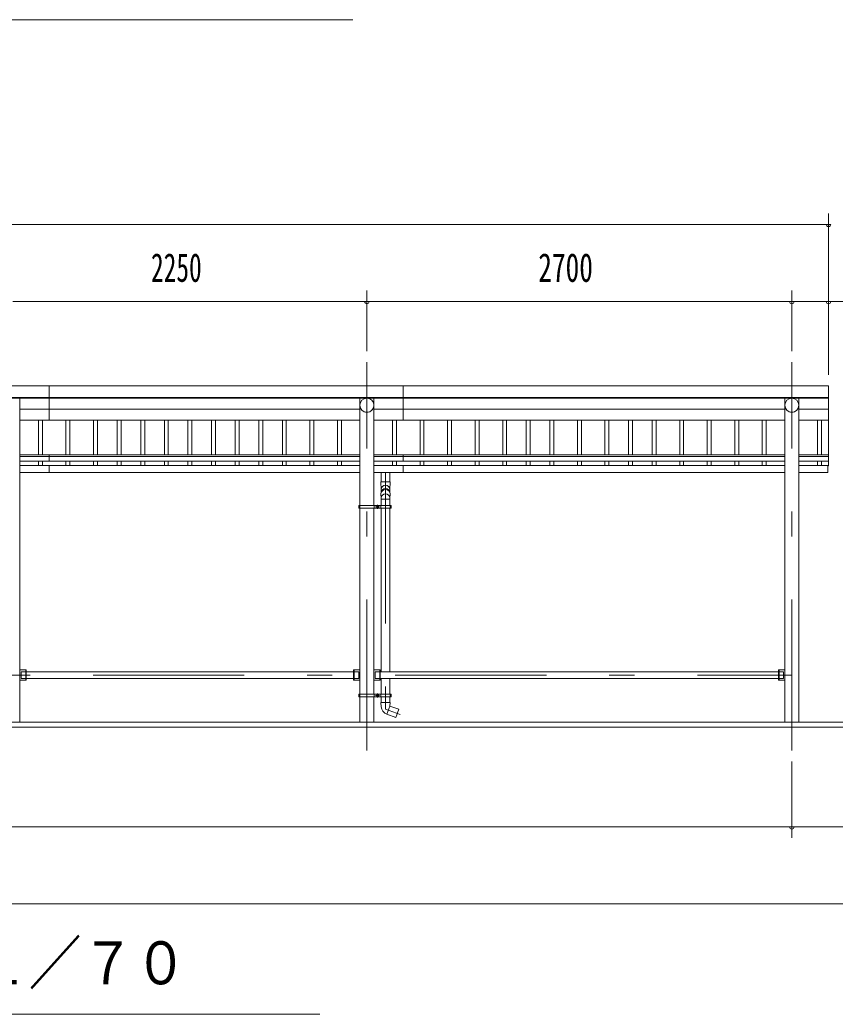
# Model space of a CAD drawing. Units: millimetres, scale not verified. Extents: x -32712 to 32715, y -14700 to 14700.
# Drawn here: x -621 to 4559, y 1303 to 7623 of the extents above; entities that cross this region are included whole.
import ezdxf
from ezdxf.enums import TextEntityAlignment as Align

# ---------------------------------------------------------------- set-up
doc = ezdxf.new("R2010")
doc.units = ezdxf.units.MM
doc.header["$LTSCALE"] = 80
doc.linetypes.add('USER3', pattern=[24, 12, -5, 2, -5])
for name, color, linetype, lineweight in [('0-2_1-07BOLD', 7, 'Continuous', 18), ('0-3_1-27CENTER', 3, 'USER3', 18), ('0-4_1-47THIN', 4, 'Continuous', 18), ('0-5_1-57DIM', 3, 'Continuous', 18)]:
    doc.layers.add(name, color=color, linetype=linetype, lineweight=lineweight)
doc.styles.add('ＭＳ ゴシック', font='')
doc.styles.get('ＭＳ ゴシック').set_extended_font_data('MS Gothic')

msp = doc.modelspace()

# ---------------------------------------------------------------- linework, layer by layer
at = {"layer": '0-2_1-07BOLD'}
for p, q in [((-435.57, 5078.35), (-435.57, 5296.54)), ((1814.43, 5078.35), (1814.43, 5296.54)), ((-6148.57, 5221.4), (4517.43, 5221.4)), ((4517.43, 5217.32), (-6148.57, 5217.32)), ((-621.02, 5217.32), (-621.02, 3157.54)), ((1539.88, 4535.54), (1539.88, 5217.32)), ((1628.98, 5217.32), (1628.98, 4535.54)), ((4239.88, 3157.54), (4239.88, 5217.32)), ((4328.98, 5217.32), (4328.98, 3157.54)), ((1539.88, 5147.84), (-621.02, 5147.84)), ((4239.88, 5147.84), (1628.98, 5147.84)), ((4328.97, 5147.84), (4517.43, 5147.84)), ((-621.02, 5078.35), (1539.88, 5078.35)), ((1628.98, 5078.35), (4239.88, 5078.35)), ((4517.43, 5078.35), (4328.97, 5078.35)), ((1539.88, 4856.73), (-621.02, 4856.73)), ((-621.02, 4846.3), (1539.88, 4846.3)), ((1539.88, 4816.69), (-621.02, 4816.69)), ((-435.57, 4816.69), (-435.57, 4856.73)), ((4239.88, 4856.73), (1628.98, 4856.73)), ((1628.98, 4846.3), (4239.88, 4846.3)), ((4239.88, 4816.69), (1628.98, 4816.69)), ((1814.43, 4816.69), (1814.43, 4856.73)), ((4517.43, 4816.69), (4328.97, 4816.69)), ((4517.43, 4856.73), (4328.98, 4856.73)), ((4328.98, 4846.3), (4517.43, 4846.3)), ((-621.02, 4790.36), (1539.88, 4790.36)), ((1539.88, 4745.36), (-621.02, 4745.36)), ((-435.57, 4745.36), (-435.57, 4790.36)), ((1628.98, 4790.36), (4239.88, 4790.36)), ((4239.88, 4745.36), (1628.98, 4745.36)), ((1674.94, 4745.36), (1674.94, 4685.74)), ((1729.94, 4685.74), (1729.94, 4745.36)), ((1814.43, 4745.36), (1814.43, 4790.36)), ((4328.97, 4790.36), (4512.43, 4790.36)), ((1674.94, 4576.09), (1729.94, 4576.09)), ((1538.29, 4527.54), (1532.19, 4527.54)), ((1538.29, 4519.54), (1538.29, 4535.54)), ((1539.88, 3386.14), (1539.88, 4517.54)), ((1539.89, 4519.54), (1539.89, 3335.54)), ((1628.98, 3386.14), (1628.98, 4517.54)), ((1628.99, 4519.54), (1628.99, 3335.54)), ((1630.59, 4535.54), (1630.59, 4519.54)), ((1673.34, 4535.54), (1673.34, 4519.54)), ((1674.94, 4519.54), (1674.94, 3478.89)), ((1729.94, 3478.89), (1729.94, 4519.54)), ((1731.54, 4519.54), (1731.54, 4535.54)), ((1737.64, 4527.54), (1731.54, 4527.54)), ((-581.02, 3490.54), (-621.02, 3490.54)), ((-584.22, 3424.54), (-584.22, 3490.54)), ((-581.02, 3490.54), (-581.02, 3424.54)), ((-581.02, 3478.89), (1499.88, 3478.89)), ((1499.89, 3424.54), (1499.89, 3490.54)), ((1503.08, 3490.54), (1503.08, 3424.54)), ((1503.08, 3478.89), (1531.94, 3478.89)), ((1503.09, 3424.54), (1503.09, 3490.54)), ((1531.93, 3478.89), (1531.93, 3436.19)), ((1531.94, 3478.89), (1531.94, 3436.19)), ((1628.98, 3490.54), (1668.99, 3490.54)), ((1636.94, 3436.19), (1636.94, 3478.89)), ((1665.78, 3424.54), (1665.78, 3490.54)), ((1665.79, 3490.54), (1665.79, 3424.54)), ((1668.97, 3478.89), (4199.88, 3478.89)), ((1668.98, 3490.54), (1668.98, 3424.54)), ((1668.99, 3490.54), (1668.99, 3424.54)), ((4203.08, 3424.54), (4203.08, 3490.54)), ((-581.02, 3424.54), (-621.02, 3424.54)), ((1499.88, 3436.19), (-581.02, 3436.19)), ((1531.94, 3436.19), (1503.08, 3436.19)), ((1668.99, 3424.54), (1628.98, 3424.54)), ((4199.88, 3436.19), (1668.97, 3436.19)), ((1674.94, 3436.19), (1674.94, 3335.54)), ((1729.94, 3335.54), (1729.94, 3436.19)), ((1539.88, 3335.54), (1539.88, 3370.14)), ((1628.98, 3335.54), (1628.98, 3370.14)), ((1532.19, 3327.54), (1538.29, 3327.54)), ((1538.29, 3319.54), (1538.29, 3335.54)), ((1539.88, 3319.54), (1539.88, 3157.54)), ((1539.89, 3157.54), (1539.89, 3319.54)), ((1628.98, 3319.54), (1628.98, 3157.54)), ((1628.99, 3157.54), (1628.99, 3319.54)), ((1630.59, 3335.54), (1630.59, 3319.54)), ((1673.34, 3335.54), (1673.34, 3319.54)), ((1674.94, 3319.54), (1674.94, 3282.63)), ((1729.94, 3282.63), (1729.94, 3319.54)), ((1731.54, 3319.54), (1731.54, 3335.54)), ((1731.54, 3327.54), (1737.64, 3327.54)), ((1673.44, 3282.63), (1731.44, 3282.63)), ((1673.44, 3282.63), (1675.2, 3256.84)), ((-6465.57, 3127.54), (4834.43, 3127.54))]:
    msp.add_line(p, q, dxfattribs=at)
for points in [[(-6148.57, 4787.78), (-6148.57, 5296.54), (4517.43, 5296.54)], [(4517.43, 5296.54), (4517.43, 4787.78), (4512.43, 4787.78)], [(4512.43, 4790.36), (4512.43, 4745.36), (4328.97, 4745.36)], [(1672.94, 4685.74), (1674.94, 4636.07), (1674.94, 4617.97)], [(1729.94, 4617.98), (1729.94, 4636.07), (1731.94, 4685.74), (1672.94, 4685.74)], [(1672.95, 4609), (1674.94, 4583.03), (1674.94, 4535.54)], [(1729.94, 4535.54), (1729.94, 4583.03), (1731.94, 4608.87)], [(-584.22, 3436.19), (-613.07, 3436.19), (-613.07, 3478.89), (-584.22, 3478.89)], [(1539.89, 3424.54), (1499.88, 3424.54), (1499.88, 3490.54), (1539.89, 3490.54)], [(1665.79, 3436.19), (1636.93, 3436.19), (1636.93, 3478.89), (1665.79, 3478.89)], [(4239.88, 3490.54), (4199.88, 3490.54), (4199.88, 3424.54), (4239.88, 3424.54)], [(4203.08, 3478.89), (4231.93, 3478.89), (4231.93, 3436.19), (4203.08, 3436.19)], [(1731.44, 3282.63), (1729.94, 3260.63), (1711.13, 3208.95)], [(1711.41, 3208.85), (1767.51, 3188.43), (1786.32, 3240.11), (1729.94, 3260.63)], [(4684.43, 3157.54), (-6315.57, 3157.54), (-6315.57, 3127.54)]]:
    msp.add_lwpolyline(points, dxfattribs=at)
for points in [[(1737.64, 4535.54), (1532.19, 4535.54), (1532.19, 4519.54), (1737.64, 4519.54)], [(1646.96, 4524.65), (1646.96, 4530.42), (1651.96, 4533.31), (1656.97, 4530.42), (1656.97, 4524.65), (1651.96, 4521.77)], [(1532.19, 3335.54), (1532.19, 3319.54), (1737.64, 3319.54), (1737.64, 3335.54)], [(1646.96, 3324.65), (1646.96, 3330.43), (1651.96, 3333.31), (1656.97, 3330.43), (1656.97, 3324.65), (1651.96, 3321.77)]]:
    msp.add_lwpolyline(points, close=True, dxfattribs=at)
for centre, radius in [((1584.42, 5172.78), 44.55), ((4284.43, 5172.78), 44.55), ((1651.96, 4527.54), 6.25), ((1651.96, 4527.54), 4.9), ((1651.96, 3327.54), 6.25), ((1651.96, 3327.54), 4.9)]:
    msp.add_circle(centre, radius, dxfattribs=at)
for centre, radius, start, end in [((1584.42, 5172.09), 44.55, 180, 0), ((4284.43, 5172.09), 44.55, 180, 0), ((1702.44, 4607.16), 29.55, 3.56303, 176.43697), ((1702.44, 4636.37), 27.55, 3.55867, 176.44133), ((1702.44, 4615.67), 27.55, 3.55867, 176.44133), ((1702.44, 4582.05), 27.55, 3.55867, 176.44133), ((1730.07, 3260.59), 55, 183.90576, 250.16731)]:
    msp.add_arc(centre, radius, start, end, dxfattribs=at)
at = {"layer": '0-3_1-27CENTER'}
for p, q in [((1584.43, 2977.54), (1584.43, 5447.54)), ((4284.43, 2977.54), (4284.43, 5447.54)), ((1702.44, 4745.36), (1702.44, 3241.38)), ((1664.46, 4527.54), (1639.46, 4527.54)), ((1651.96, 4540.04), (1651.96, 4515.04)), ((-5915.57, 3457.54), (4284.43, 3457.54)), ((1639.46, 3327.54), (1664.46, 3327.54)), ((1651.96, 3315.04), (1651.96, 3340.04)), ((1702.43, 3241.38), (1795.7, 3207.43))]:
    msp.add_line(p, q, dxfattribs=at)
at = {"layer": '0-4_1-47THIN'}
for p, q in [((-503.07, 5078.35), (-503.07, 4856.73)), ((-478.07, 4856.73), (-478.07, 5078.35)), ((-328.07, 4856.73), (-328.07, 5078.35)), ((-303.07, 5078.35), (-303.07, 4856.73)), ((-153.07, 5078.35), (-153.07, 4856.73)), ((-128.07, 4856.73), (-128.07, 5078.35)), ((-3.07, 4856.73), (-3.07, 5078.35)), ((21.93, 5078.35), (21.93, 4856.73)), ((146.93, 5078.35), (146.93, 4856.73)), ((171.93, 4856.73), (171.93, 5078.35)), ((296.93, 4856.73), (296.93, 5078.35)), ((321.93, 5078.35), (321.93, 4856.73)), ((446.93, 5078.35), (446.93, 4856.73)), ((471.93, 4856.73), (471.93, 5078.35)), ((596.93, 4856.73), (596.93, 5078.35)), ((621.93, 5078.35), (621.93, 4856.73)), ((746.93, 5078.35), (746.93, 4856.73)), ((771.93, 4856.73), (771.93, 5078.35)), ((896.93, 4856.73), (896.93, 5078.35)), ((921.93, 5078.35), (921.93, 4856.73)), ((1046.93, 5078.35), (1046.93, 4856.73)), ((1071.93, 4856.73), (1071.93, 5078.35)), ((1221.93, 4856.73), (1221.93, 5078.35)), ((1246.93, 5078.35), (1246.93, 4856.73)), ((1396.93, 5078.35), (1396.93, 4856.73)), ((1421.93, 4856.73), (1421.93, 5078.35)), ((1746.93, 4856.73), (1746.93, 5078.35)), ((1771.93, 5078.35), (1771.93, 4856.73)), ((1921.93, 5078.35), (1921.93, 4856.73)), ((1946.93, 4856.73), (1946.93, 5078.35)), ((2096.93, 4856.73), (2096.93, 5078.35)), ((2121.93, 5078.35), (2121.93, 4856.73)), ((2271.93, 5078.35), (2271.93, 4856.73)), ((2296.93, 4856.73), (2296.93, 5078.35)), ((2446.92, 4856.73), (2446.92, 5078.35)), ((2471.93, 5078.35), (2471.93, 4856.73)), ((2596.93, 5078.35), (2596.93, 4856.73)), ((2621.93, 4856.73), (2621.93, 5078.35)), ((2746.93, 4856.73), (2746.93, 5078.35)), ((2771.93, 5078.35), (2771.93, 4856.73)), ((2921.93, 5078.35), (2921.93, 4856.73)), ((2946.93, 4856.73), (2946.93, 5078.35)), ((3096.92, 4856.73), (3096.92, 5078.35)), ((3121.93, 5078.35), (3121.93, 4856.73)), ((3246.93, 5078.35), (3246.93, 4856.73)), ((3271.93, 4856.73), (3271.93, 5078.35)), ((3396.93, 4856.73), (3396.93, 5078.35)), ((3421.93, 5078.35), (3421.93, 4856.73)), ((3571.93, 5078.35), (3571.93, 4856.73)), ((3596.93, 4856.73), (3596.93, 5078.35)), ((3746.93, 4856.73), (3746.93, 5078.35)), ((3771.93, 5078.35), (3771.93, 4856.73)), ((3921.93, 5078.35), (3921.93, 4856.73)), ((3946.93, 4856.73), (3946.93, 5078.35)), ((4096.93, 4856.73), (4096.93, 5078.35)), ((4121.93, 5078.35), (4121.93, 4856.73)), ((4446.93, 5078.35), (4446.93, 4856.73)), ((4471.93, 4856.73), (4471.93, 5078.35)), ((-503.07, 4816.69), (-503.07, 4790.36)), ((-478.07, 4790.36), (-478.07, 4816.69)), ((-328.07, 4790.36), (-328.07, 4816.69)), ((-303.07, 4816.69), (-303.07, 4790.36)), ((-153.07, 4816.69), (-153.07, 4790.36)), ((-128.07, 4790.36), (-128.07, 4816.69)), ((-3.07, 4790.36), (-3.07, 4816.69)), ((21.93, 4816.69), (21.93, 4790.36)), ((146.93, 4816.69), (146.93, 4790.36)), ((171.93, 4790.36), (171.93, 4816.69)), ((296.93, 4790.36), (296.93, 4816.69)), ((321.93, 4816.69), (321.93, 4790.36)), ((446.93, 4816.69), (446.93, 4790.36)), ((471.93, 4790.36), (471.93, 4816.69)), ((596.93, 4790.36), (596.93, 4816.69)), ((621.93, 4816.69), (621.93, 4790.36)), ((746.93, 4816.69), (746.93, 4790.36)), ((771.93, 4790.36), (771.93, 4816.69)), ((896.93, 4790.36), (896.93, 4816.69)), ((921.93, 4816.69), (921.93, 4790.36)), ((1046.93, 4816.69), (1046.93, 4790.36)), ((1071.93, 4790.36), (1071.93, 4816.69)), ((1221.93, 4790.36), (1221.93, 4816.69)), ((1246.93, 4816.69), (1246.93, 4790.36)), ((1396.93, 4816.69), (1396.93, 4790.36)), ((1421.93, 4790.36), (1421.93, 4816.69)), ((1746.93, 4790.36), (1746.93, 4816.69)), ((1771.93, 4816.69), (1771.93, 4790.36)), ((1921.93, 4816.69), (1921.93, 4790.36)), ((1946.93, 4790.36), (1946.93, 4816.69)), ((2096.93, 4790.36), (2096.93, 4816.69)), ((2121.93, 4816.69), (2121.93, 4790.36)), ((2271.93, 4816.69), (2271.93, 4790.36)), ((2296.93, 4790.36), (2296.93, 4816.69)), ((2446.92, 4790.36), (2446.92, 4816.69)), ((2471.93, 4816.69), (2471.93, 4790.36)), ((2596.93, 4816.69), (2596.93, 4790.36)), ((2621.93, 4790.36), (2621.93, 4816.69)), ((2746.93, 4790.36), (2746.93, 4816.69)), ((2771.93, 4816.69), (2771.93, 4790.36)), ((2921.93, 4816.69), (2921.93, 4790.36)), ((2946.93, 4790.36), (2946.93, 4816.69)), ((3096.92, 4790.36), (3096.92, 4816.69)), ((3121.93, 4816.69), (3121.93, 4790.36)), ((3246.93, 4816.69), (3246.93, 4790.36)), ((3271.93, 4790.36), (3271.93, 4816.69)), ((3396.93, 4790.36), (3396.93, 4816.69)), ((3421.93, 4816.69), (3421.93, 4790.36)), ((3571.93, 4816.69), (3571.93, 4790.36)), ((3596.93, 4790.36), (3596.93, 4816.69)), ((3746.93, 4790.36), (3746.93, 4816.69)), ((3771.93, 4816.69), (3771.93, 4790.36)), ((3921.93, 4816.69), (3921.93, 4790.36)), ((3946.93, 4790.36), (3946.93, 4816.69)), ((4096.93, 4790.36), (4096.93, 4816.69)), ((4121.93, 4816.69), (4121.93, 4790.36)), ((4446.93, 4816.69), (4446.93, 4790.36)), ((4471.93, 4790.36), (4471.93, 4816.69))]:
    msp.add_line(p, q, dxfattribs=at)
at = {"layer": '0-5_1-57DIM'}
for p, q in [((-3125.57, 7622.54), (1494.43, 7622.54)), ((4517.43, 5366.54), (4517.43, 6392.54)), ((-6148.57, 6322.54), (4517.43, 6322.54)), ((4531.43, 6322.54), (4503.43, 6322.54)), ((1584.43, 5517.54), (1584.43, 5902.54)), ((4284.43, 5517.54), (4284.43, 5902.54)), ((-665.57, 5832.54), (1584.43, 5832.54)), ((1598.43, 5832.54), (1570.43, 5832.54)), ((1584.43, 5832.54), (4284.43, 5832.54)), ((4298.43, 5832.54), (4270.43, 5832.54)), ((4284.43, 5832.54), (4517.43, 5832.54)), ((4531.43, 5832.54), (4503.43, 5832.54)), ((4517.43, 5832.54), (5066.93, 5832.54)), ((4284.43, 2422.54), (4284.43, 2907.54)), ((-5915.57, 2492.54), (4284.43, 2492.54)), ((4298.43, 2492.54), (4270.43, 2492.54)), ((4284.43, 2492.54), (4684.43, 2492.54)), ((-6315.57, 2002.54), (4684.43, 2002.54)), ((1284.43, 1302.54), (-2915.57, 1302.54))]:
    msp.add_line(p, q, dxfattribs=at)
for centre in [(4517.43, 6322.54), (1584.43, 5832.54), (4284.43, 5832.54), (4517.43, 5832.54), (4284.43, 2492.54)]:
    msp.add_arc(centre, 14, 180, 0, dxfattribs=at)

# ---------------------------------------------------------------- texts
at = {"layer": '0-5_1-57DIM', "color": 7, "style": 'ＭＳ ゴシック'}
for s, height, width, p in [('2250', 182.3, 0.65, (212.07, 5902.54)), ('2700', 182.3, 0.7, (2673.19, 5902.54)), ('正面図\u3000Ｓ＝１／７０', 273.5, 0.9, (-2915.57, 1409.85))]:
    msp.add_text(s, height=height, dxfattribs=dict(at, width=width)).set_placement(p, align=Align.BOTTOM_LEFT)

doc.saveas('drawing.dxf')
